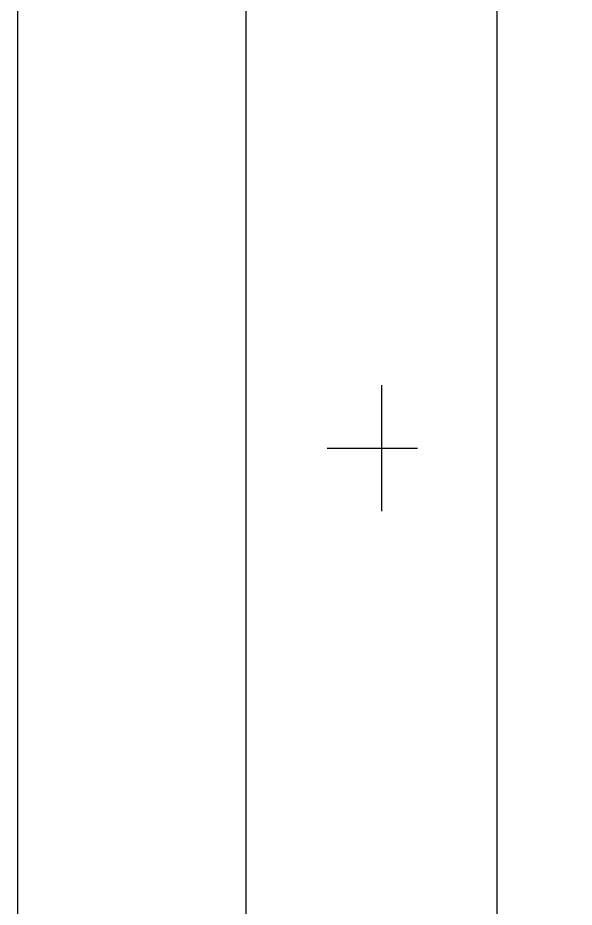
# Model space of a CAD drawing. Header units: millimetres. Extents: x 586 to 984, y 385 to 645.
# Drawn here: x 585.8 to 628.7, y 507 to 575.6 of the extents above; entities that cross this region are included whole.
import ezdxf

# ---------------------------------------------------------------- set-up
doc = ezdxf.new("R2010")
doc.units = ezdxf.units.MM

msp = doc.modelspace()

# ---------------------------------------------------------------- linework, layer by layer
for p, q in [((613.8494, 547.2414, -0.0633), (613.8494, 537.5233, -0.0633)), ((613.8494, 547.2414, -0.0633), (613.8494, 537.5233, -0.0633)), ((609.6787, 542.3823, -0.0633), (616.6299, 542.3823, -0.0633)), ((609.6787, 542.3823, -0.0633), (616.6299, 542.3823, -0.0633))]:
    msp.add_line(p, q)
at = {"ltscale": 0.05}
msp.add_lwpolyline([(585.8187, 645.3075), (983.8482, 645.3075), (983.8482, 385.4276), (585.8187, 385.4276)], close=True, dxfattribs=at)
at = {"elevation": -0.0633}
for points in [[(603.4226, 624.2966), (765.3863, 624.2966), (765.3863, 399.3883), (603.4226, 399.3883)], [(622.7784, 619.7368), (759.9941, 619.7368), (759.9941, 403.9208), (622.7784, 403.9208)]]:
    msp.add_lwpolyline(points, close=True, dxfattribs=at)

doc.saveas('drawing.dxf')
